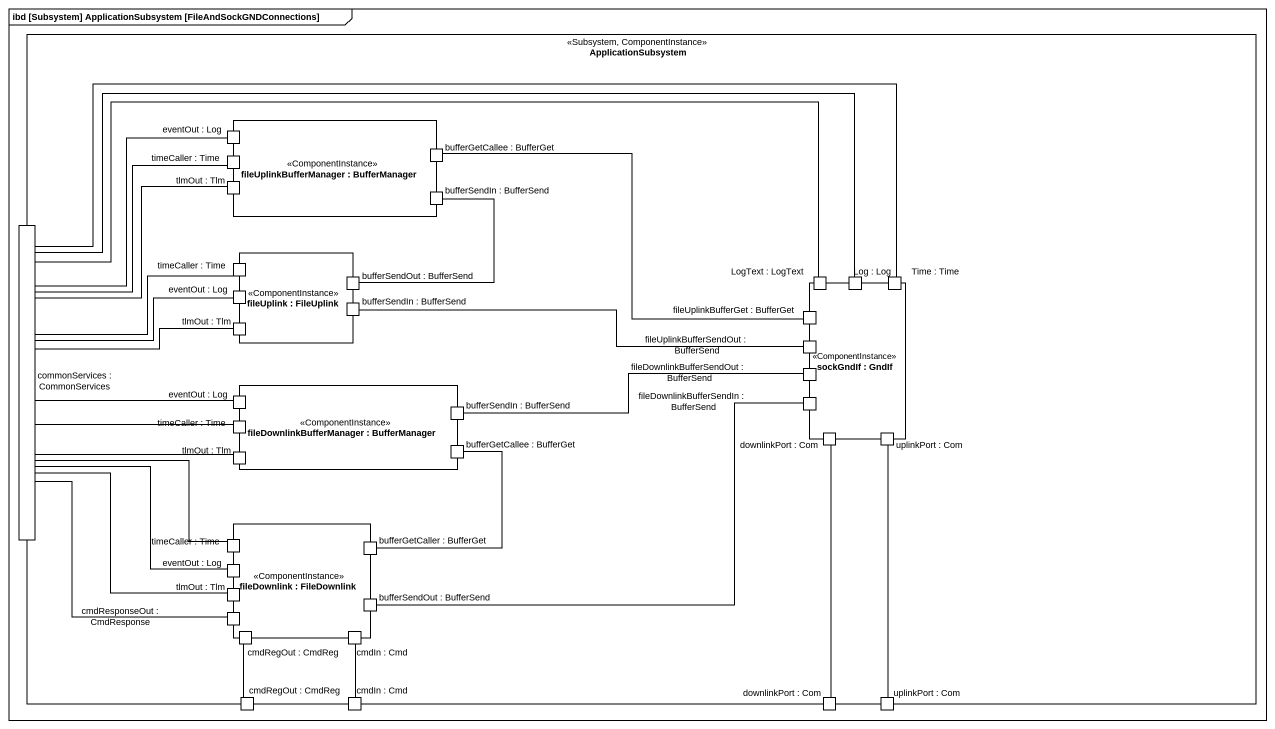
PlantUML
@startuml
mainframe ibd [Subsystem] ApplicationSubsystem [FileAndSockGNDConnections]
rectangle ApplicationSubsystem <<Subsystem, ComponentInstance>> {
  rectangle "fileUplinkBufferManager : BufferManager" as fileUplinkBufferManager <<ComponentInstance>> {
    port "eventOut : Log" as eventOut_Log
    port "timeCaller : Time" as timeCaller_Time
    port "bufferGetCallee : BufferGet" as bufferGetCallee_BufferGet
    port "tlmOut : Tlm" as tlmOut_Tlm
    port "bufferSendIn : BufferSend" as bufferSendIn_BufferSend
  }
  port "commonServices : CommonServices" as commonServices
  rectangle "fileUplink : FileUplink" as fileUplink <<ComponentInstance>> {
    port "timeCaller : Time" as timeCaller_Time_2
    port "bufferSendOut : BufferSend" as bufferSendOut_BufferSend
    port "eventOut : Log" as eventOut_Log_2
    port "bufferSendIn : BufferSend" as bufferSendIn_BufferSend_2
    port "tlmOut : Tlm" as tlmOut_Tlm_2
  }
  rectangle "sockGndIf : GndIf" as sockGndIf <<ComponentInstance>> {
    port "LogText : LogText" as LogText_LogText
    port "Log : Log" as Log_Log
    port "Time : Time" as Time_Time
    port "fileUplinkBufferGet : BufferGet" as fileUplinkBufferGet
    port "fileUplinkBufferSendOut : BufferSend" as fileUplinkBufferSendOut
    port "fileDownlinkBufferSendIn : BufferSend" as fileDownlinkBufferSendIn
    port "fileDownlinkBufferSendOut : BufferSend" as fileDownlinkBufferSendOut
    port "downlinkPort : Com" as downlinkPort_Com
    port "uplinkPort : Com" as uplinkPort_Com
  }
  rectangle "fileDownlinkBufferManager : BufferManager" as fileDownlinkBufferManager <<ComponentInstance>> {
    port "eventOut : Log" as eventOut_Log_3
    port "timeCaller : Time" as timeCaller_Time_3
    port "bufferSendIn : BufferSend" as bufferSendIn_BufferSend_3
    port "tlmOut : Tlm" as tlmOut_Tlm_3
    port "bufferGetCallee : BufferGet" as bufferGetCallee_BufferGet_2
  }
  rectangle "fileDownlink : FileDownlink" as fileDownlink <<ComponentInstance>> {
    port "timeCaller : Time" as timeCaller_Time_4
    port "bufferGetCaller : BufferGet" as bufferGetCaller_BufferGet
    port "eventOut : Log" as eventOut_Log_4
    port "tlmOut : Tlm" as tlmOut_Tlm_4
    port "cmdResponseOut : CmdResponse" as cmdResponseOut_CmdResponse
    port "bufferSendOut : BufferSend" as bufferSendOut_BufferSend_2
    port "cmdRegOut : CmdReg" as cmdRegOut_CmdReg
    port "cmdIn : Cmd" as cmdIn_Cmd
  }
  port "cmdRegOut : CmdReg" as cmdRegOut_CmdReg_2
  port "cmdIn : Cmd" as cmdIn_Cmd_2
  port "downlinkPort : Com" as downlinkPort_Com_2
  port "uplinkPort : Com" as uplinkPort_Com_2
}
eventOut_Log -- commonServices
timeCaller_Time -- commonServices
tlmOut_Tlm -- commonServices
bufferSendIn_BufferSend -- bufferSendOut_BufferSend
timeCaller_Time_2 -left- commonServices
LogText_LogText -left- commonServices
Log_Log -left- commonServices
Time_Time -left- commonServices
eventOut_Log_2 -left- commonServices
fileUplinkBufferGet -left- bufferGetCallee_BufferGet
tlmOut_Tlm_2 -left- commonServices
fileUplinkBufferSendOut -left- bufferSendIn_BufferSend_2
eventOut_Log_3 -left- commonServices
fileDownlinkBufferSendIn -left- bufferSendOut_BufferSend_2
timeCaller_Time_3 -left- commonServices
bufferSendIn_BufferSend_3 -right- fileDownlinkBufferSendOut
downlinkPort_Com -- downlinkPort_Com_2
uplinkPort_Com -- uplinkPort_Com_2
tlmOut_Tlm_3 -left- commonServices
timeCaller_Time_4 -up- commonServices
bufferGetCaller_BufferGet -up- bufferGetCallee_BufferGet_2
eventOut_Log_4 -up- commonServices
tlmOut_Tlm_4 -up- commonServices
cmdResponseOut_CmdResponse -up- commonServices
cmdRegOut_CmdReg -- cmdRegOut_CmdReg_2
cmdIn_Cmd -- cmdIn_Cmd_2
@enduml
